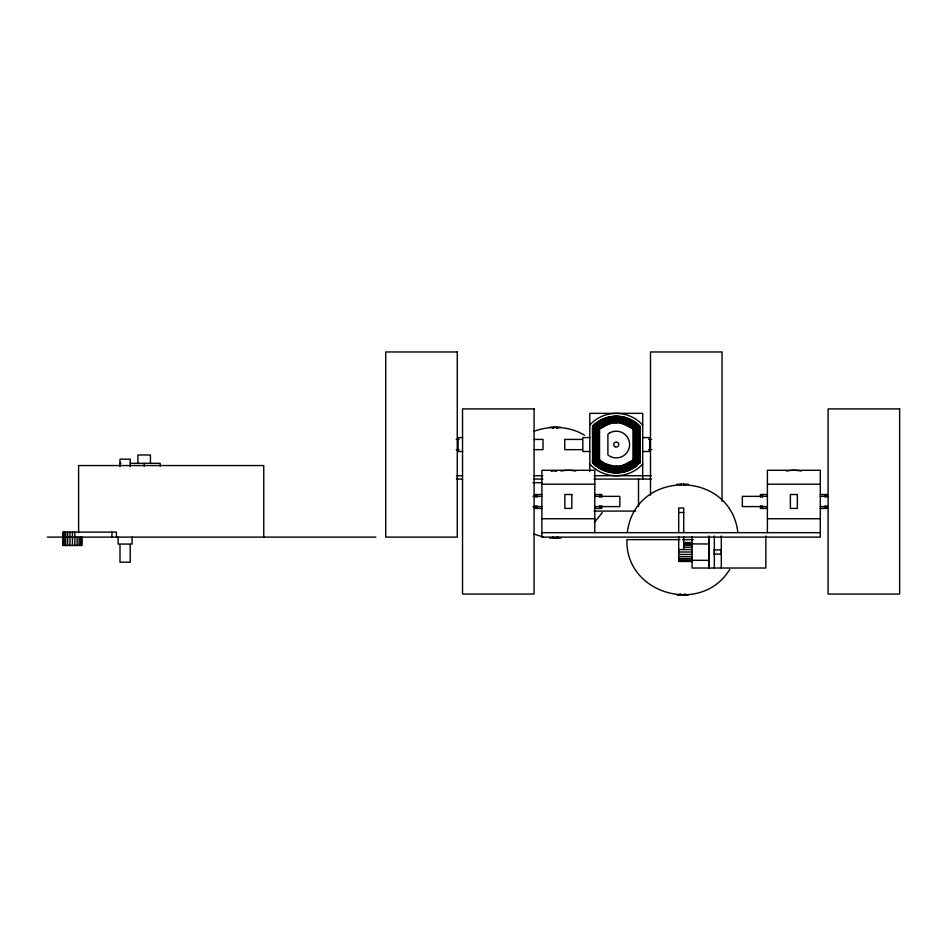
<?xml version="1.0" encoding="UTF-8"?>
<svg xmlns="http://www.w3.org/2000/svg" width="947" height="947" viewBox="0 0 947 947"><rect width="100%" height="100%" fill="white"/><g stroke="black" fill="none" stroke-linecap="round" stroke-linejoin="round"><path stroke-width="1.42" d="M137.919 463.332L137.919 454.986L150.443 454.986L150.443 463.332M638.515 506.716L638.515 479.064M639.912 426.245L639.912 429.216C630.856 431.512 625.056 421.415 615.763 423.096C606.861 421.877 601.369 431.583 592.585 429.216L592.692 462.799L595.166 465.308A32.967 32.967 0 0 0 637.331 465.308L632.951 459.863L632.951 429.216L637.331 423.771L639.912 426.245L632.951 429.216M708.77 536.002L708.77 568.022L708.77 536.961M714.346 568.022L714.346 536.002M721.306 568.022L721.306 536.002M765.851 536.002L765.851 568.022L692.068 568.022L692.068 536.547M615.763 423.096L616.248 416.147M639.912 459.863C631.128 457.496 625.624 467.202 616.734 465.995L616.248 472.932M612.508 466.741C620.001 467.723 629.128 465.699 633.993 459.863L633.993 429.216C625.292 419.805 607.122 419.604 598.504 429.216L598.504 460.313L601.996 462.941L608.838 465.971L612.508 466.741L612.65 465.711L616.734 465.995M619.847 423.38L619.989 422.338M627.399 532.096C635.153 469.144 730.054 469.144 737.808 532.096M608.838 465.971L609.122 464.965L612.65 465.711M623.363 424.126L623.659 423.12M605.311 464.693L605.737 463.734L609.122 464.965M626.76 425.345L627.174 424.386M601.996 462.941L602.552 462.053L599.629 459.946L592.585 459.863L592.585 462.846L595.201 465.273M629.944 427.026L630.489 426.138M599.629 459.946L592.585 462.846L592.585 426.245L595.166 423.771L599.546 429.216L599.546 459.863L595.166 465.308M602.363 512.54L594.456 522.33M729.699 569.478C701.609 615.68 625.162 594.266 626.914 539.624L679.91 539.624M553.545 428.269L554.255 427.286M556.28 538.097L556.99 537.115M680.881 485.207L681.591 484.225M683.616 595.036L684.326 594.053M592.633 429.216L592.633 426.268L595.201 423.806A32.92 32.92 0 0 1 637.295 423.806L639.805 426.292L639.912 462.846L637.201 465.155A32.754 32.754 0 0 1 595.308 465.155L592.786 462.752L592.786 426.328L595.296 423.925A32.754 32.754 0 0 1 637.177 423.925L639.698 426.328L639.698 462.752M552.432 428.269L553.924 427.286M556.611 538.097L558.103 537.115M679.768 485.207L681.26 484.225M683.947 595.036L685.427 594.053M533.859 431.358C550.006 425.31 569.68 425.996 584.559 435.289M549.662 427.286L560.873 427.286M462.562 437.585L458.111 437.585L458.111 451.506L462.562 451.506M589.792 437.585L582.831 437.585L582.831 451.506L589.792 451.506M642.693 437.585L649.654 437.585L649.654 451.506L642.693 451.506M456.229 439.42L459.177 439.42M534.179 439.42L543.022 439.42L543.022 449.659L534.179 449.659M582.429 439.42L564.743 439.42L564.743 449.659L582.429 449.659M648.588 439.42L651.536 439.42M456.229 449.659L459.177 449.659M648.588 449.659L651.536 449.659M119.819 463.332L120.944 463.332M130.319 463.332L160.185 463.332L160.185 466.113M551.379 470.967L556.386 470.967M456.43 475.725L462.503 475.725M534.061 475.725L542.868 475.725M594.207 475.725L651.335 475.725M456.43 479.064L462.503 479.064M534.061 479.064L542.868 479.064M593.97 479.064L651.335 479.064M533.066 482.686L541.944 482.686M541.885 484.213L594.787 484.213M676.998 484.225L688.209 484.225M767.401 484.213L820.303 484.213M541.885 494.512L534.925 494.512L534.925 497.305M594.787 494.512L601.747 494.512L601.747 497.305M767.401 494.512L760.441 494.512L760.441 497.305M820.303 494.512L827.264 494.512L827.264 497.305M533.043 496.358L541.885 496.358M594.787 496.358L619.847 496.358L619.847 506.598L594.787 506.598M767.401 496.358L742.341 496.358L742.341 506.598L767.401 506.598M820.303 496.358L827.678 496.358M533.043 506.598L541.885 506.598M820.303 506.598L827.678 506.598M541.885 508.432L534.925 508.432L534.925 505.651M594.787 508.432L601.747 508.432L601.747 505.651M767.401 508.432L760.441 508.432L760.441 505.651M820.303 508.432L827.264 508.432L827.264 505.651M593.97 511.084L635.65 511.084M678.703 512.469L683.722 512.469M541.885 518.743L594.787 518.743M767.401 518.743L820.303 518.743M541.885 532.664L820.303 532.664M47.35 537.115L375.876 537.115M549.662 538.097L560.873 538.097M682.598 539.624L693.275 539.624M683.722 542.548L692.068 542.548M683.722 542.868L692.068 542.868M683.722 543.815L708.77 544.004M683.722 545.318L692.068 545.318M683.722 547.271L692.068 547.271M678.703 549.556L692.068 549.556M714.346 549.923L721.306 549.923M678.703 552.006L692.068 552.006M714.346 554.102L721.306 554.102M678.703 554.457L692.068 554.457M678.703 556.741L692.068 556.741M678.703 558.706L692.068 558.706M678.703 560.21L708.77 560.364M678.703 561.157L692.068 561.157M692.068 561.476L678.703 561.476L678.703 536.724M676.998 595.036L688.209 595.036M620.249 420.48L612.247 420.444A28.955 28.955 0 0 0 597.735 426.86L596.646 427.973L596.622 459.863L597.758 462.195A28.955 28.955 0 0 0 612.247 468.647L620.249 468.647A28.955 28.955 0 0 0 634.762 462.231L635.851 461.106L635.863 429.216L634.739 426.884A28.955 28.955 0 0 0 620.249 420.444M612.129 469.416L620.368 469.452A29.771 29.771 0 0 0 635.283 462.858L636.668 461.461L636.692 429.216L636.668 427.63L635.259 426.257A29.771 29.771 0 0 0 620.368 419.639L612.129 419.639A29.771 29.771 0 0 0 597.214 426.233L595.817 427.63L595.805 459.863L595.817 461.461L597.226 462.834A29.771 29.771 0 0 0 612.129 469.452M612.034 470.15L620.463 470.174A30.505 30.505 0 0 0 635.757 463.414L637.414 461.769L637.426 429.216L637.414 427.31L635.733 425.688M611.869 471.346L620.628 471.357A31.689 31.689 0 0 0 636.514 464.338L638.621 462.29L638.621 429.216L638.621 426.801L636.502 424.765A31.689 31.689 0 0 0 620.628 417.734L611.869 417.734A31.689 31.689 0 0 0 595.983 424.753L593.876 426.801L593.864 459.863L593.876 462.29L595.983 464.326A31.689 31.689 0 0 0 611.869 471.357M611.798 471.795L620.687 471.807A32.151 32.151 0 0 0 636.81 464.681L639.083 462.479L639.083 429.216L639.083 426.6L636.798 424.41A32.151 32.151 0 0 0 620.687 417.284L611.798 417.284A32.151 32.151 0 0 0 595.687 424.398L593.414 426.6L593.414 459.863L593.414 462.479L595.699 464.681A32.151 32.151 0 0 0 611.798 471.807M543.436 537.115L533.859 534.025M592.585 426.245L599.546 429.216M632.951 459.863L639.912 462.846M602.552 462.053L605.737 463.734M683.947 484.225L685.427 485.207M556.611 427.286L558.103 428.269M679.768 594.053L681.26 595.036M552.432 537.115L553.924 538.097M683.616 484.225L684.326 485.207M680.881 594.053L681.591 595.036M556.28 427.286L556.99 428.269M553.545 537.115L554.255 538.097M631.685 460.798L632.3 461.71M600.197 427.369L600.8 428.293M629.944 462.053L630.524 462.988M601.972 426.091L602.552 427.026M626.76 463.734L627.198 464.74M605.287 424.339L605.737 425.345M623.363 464.965L623.671 466.019M608.826 423.06L609.122 424.126M619.847 465.711L619.989 466.8M612.496 422.291L612.65 423.38M639.852 459.863L639.864 462.823M825.311 494.512L825.311 497.305M825.311 505.651L825.311 508.432M767.401 532.664L767.401 470.292L820.303 470.292L820.303 537.115L541.885 537.115L541.885 470.292L594.787 470.292L594.787 532.664M762.394 494.512L762.394 497.305M762.394 505.651L762.394 508.432M761.838 495.908L761.838 496.654M761.838 506.302L761.838 507.047M722.04 501.164L722.04 351.964L650.494 351.964L650.494 495.198M721.306 549.224L721.306 554.788M714.346 549.224L714.346 554.788M683.722 532.439L683.722 507.994L678.703 507.994L678.703 532.439M683.722 536.724L683.722 549.556M642.693 479.064L642.693 413.354L589.792 413.354L589.792 471.642M600.362 495.908L600.362 496.654M600.362 506.302L600.362 507.047M599.794 494.512L599.794 497.305M599.794 505.651L599.794 508.432M556.386 470.552L556.386 471.31M551.379 470.552L551.379 471.31M536.878 494.512L536.878 497.305M536.878 505.651L536.878 508.432M263.751 537.115L263.751 465.557L78.601 465.557L78.601 532.735M144.181 463.332L144.181 466.113M132.071 537.115L132.071 544.075L118.15 544.075L118.15 537.115M130.224 466.528L130.224 459.153L119.997 459.153L119.997 466.528M130.224 544.489L130.224 562.175L119.997 562.175L119.997 544.489M116.422 537.115L116.422 532.107L62.94 532.107L62.94 545.472L81.868 545.472L81.868 537.115M111.947 532.107L111.947 537.115M81.549 537.115L81.549 545.472M80.602 537.115L80.602 545.472M79.098 537.115L79.098 545.472M77.145 537.115L77.145 545.472M74.86 532.107L74.86 545.472M72.41 532.107L72.41 545.472M69.96 532.107L69.96 545.472M67.675 532.107L67.675 545.472M65.71 532.107L65.71 545.472M64.207 532.107L64.207 545.472M63.26 532.107L63.26 545.472M560.955 471.061A35.761 35.761 0 0 1 575.729 471.061M786.46 471.061A35.761 35.761 0 0 1 801.245 471.061M635.757 425.665A30.505 30.505 0 0 0 620.463 418.905L612.022 418.905A30.505 30.505 0 0 0 596.74 425.665L595.083 427.31L595.071 459.863L595.083 461.769L596.752 463.403A30.505 30.505 0 0 0 612.022 470.174M589.792 425.049A35.761 35.761 0 0 1 642.693 425.049M642.693 464.03A35.761 35.761 0 0 1 589.792 464.03M593.047 426.446L593.047 462.645L595.462 464.953A32.482 32.482 0 0 0 637.035 464.953L639.438 462.645L639.438 426.446L637.035 424.126A32.482 32.482 0 0 0 595.462 424.126L593.047 426.446M594.432 427.038L594.432 462.053L596.338 463.9A31.121 31.121 0 0 0 611.94 470.789L620.557 470.813A31.144 31.144 0 0 0 636.159 463.912L638.053 462.053L638.065 429.216L638.053 427.038L636.147 425.191A31.121 31.121 0 0 0 620.557 418.29L611.94 418.278A31.144 31.144 0 0 0 596.326 425.179L594.432 427.038M597.545 428.364L597.545 460.727L598.338 461.509A28.019 28.019 0 0 0 612.378 467.711L620.131 467.759A28.067 28.067 0 0 0 634.194 461.544L634.952 460.727L634.964 429.216L634.159 427.582A28.019 28.019 0 0 0 620.119 421.379L612.366 421.332A28.067 28.067 0 0 0 598.303 427.547L597.545 428.364M609.56 432.968L607.891 434.247L607.891 454.832L609.56 456.111A13.365 13.365 0 0 0 629.613 444.545A13.365 13.365 0 0 0 609.56 432.968M457.271 351.964L385.725 351.964L385.725 537.115L457.271 537.115L457.271 351.964M534.096 408.903L462.538 408.903L462.538 594.053L534.096 594.053L534.096 408.903M899.65 408.903L828.092 408.903L828.092 594.053L899.65 594.053L899.65 408.903M571.822 494.512L564.862 494.512L564.862 508.432L571.822 508.432L571.822 494.512M797.338 494.512L790.378 494.512L790.378 508.432L797.338 508.432L797.338 494.512M614.994 446.712A2.51 2.51 0 0 0 618.758 444.545A2.51 2.51 0 0 0 614.994 442.367A2.51 2.51 0 0 0 614.994 446.712"/></g></svg>
